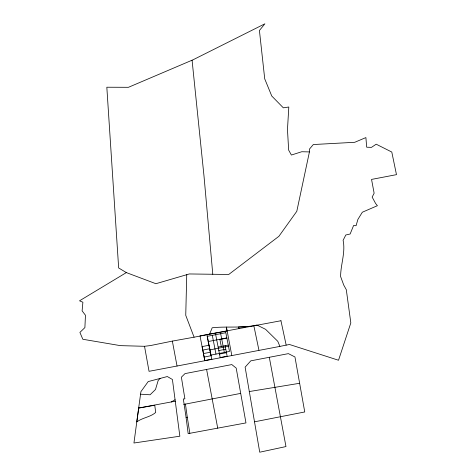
<?xml version="1.0" encoding="UTF-8"?>
<svg xmlns="http://www.w3.org/2000/svg" width="476" height="476" viewBox="0 0 476 476"><rect width="100%" height="100%" fill="white"/><g stroke="black" fill="none" stroke-linecap="round" stroke-linejoin="round"><path stroke-width="0.71" d="M186.741 274.7L185.747 315.326L194.083 337.192L172.348 341.102L177.036 366.026L149.042 371.316L144.525 346.302L150.559 345.546L172.383 341.096M138.659 408.021L140.92 391.653L148.197 381.579L167.326 376.54L172.419 379.485L179.851 436.206L133.94 443.013L138.659 408.021L175.323 401.191M309.43 151.927L296.798 211.308L278.9 236.31L228.724 274.479L189.287 273.956L155.89 283.708L126.342 272.593L118.655 267.952L106.826 87.227L128.437 87.31L192.988 59.821L264.906 23.8L259.42 30.482L264.721 78.849L271.76 96.021L283.339 107.832L288.807 107.011L287.474 129.573L288.652 150.101L291.395 155.045L301.778 151.731L309.43 151.927L309.412 149.149L313.315 144.543L354.745 142.294L365.895 137.576L366.681 147.197L371.458 147.37L376.201 144.198L391.79 152.04L396.478 174.65L371.548 179.416L374.13 193.226L372.161 197.088L375.618 203.49L377.403 205.703L362.331 212.225L357.904 219.4L356.054 225.761L353.626 225.44L350.146 233.996L345.814 234.989L343.101 240.326C345.677 252.381 340.632 264.4 340.608 276.544L343.726 285.041L346.302 289.711L350.824 322.912L338.525 360.249L289.473 344.493L286.177 345.13L280.947 320.741M194.047 337.198L209.559 334.241L212.183 327.78C227.076 326.143 242.219 328.404 256.927 325.037L265.572 329.309L277.77 341.292L279.906 346.403L286.141 345.136M171.33 401.994L175.049 399.709M160.126 378.438L158.175 380.461L155.485 389.523L150.065 394.788L140.509 394.188M126.342 272.593L79.522 300.808L82.895 302.23L82.11 310.846L85.46 315.249L84.895 327.601L79.903 332.421L82.836 339.269L120.333 345.635L144.561 346.296M186.08 417.44L183.337 398.989L184.89 398.811L181.38 377.182L185.015 373.606L231.812 364.574L236.197 368.103L245.967 422.914L188.157 433.612L186.08 417.44L186.782 417.268L187.294 417.268L189.835 433.303M240.713 393.384L183.861 404.41L185.432 404.106L187.294 417.268M177.036 366.026L279.906 346.403M280.983 320.735L200.003 335.895L204.847 360.719M208.173 341.542L226.838 337.889M226.885 338.133L219.912 339.495L221.275 346.474M209.071 345.237L202.098 346.605L204.829 360.558L211.802 359.19M202.782 350.092L209.755 348.729M218.127 347.087L228.254 345.106M209.809 349.914L228.48 346.26M203.46 353.579L210.44 352.216M218.811 350.58L225.785 349.211M204.144 357.071L211.124 355.703M219.495 354.067L226.469 352.698M220.174 357.553L227.153 356.191L225.106 345.725M254.636 421.795L304.747 411.966L294.947 356.97L288.397 353.632L250.792 360.838L245.122 367.151L259.729 452.2L285.975 446.565L269.315 357.363M209.559 334.241L226.981 331.04L226.415 327.048L231.8 355.447M249.198 391.57L299.63 383.275M245.866 326.78L238.399 327.018L239.083 328.583M253.815 325.59L258.926 350.157M220.674 333.7L224.345 352.46M215.396 333.123L220.209 357.714M212.302 335.336L215.973 354.096M207 334.634L211.838 359.35M217.716 428.144L206.602 369.501M192.072 60.208L204.002 176.049L212.784 274.265M138.718 408.087L136.779 421.938C142.538 417.577 150.22 417.226 155.706 412.448L154.748 405.255L138.718 408.087M225.82 332.694L207.155 336.348L210.826 355.102L229.491 351.449L225.82 332.694"/></g></svg>
